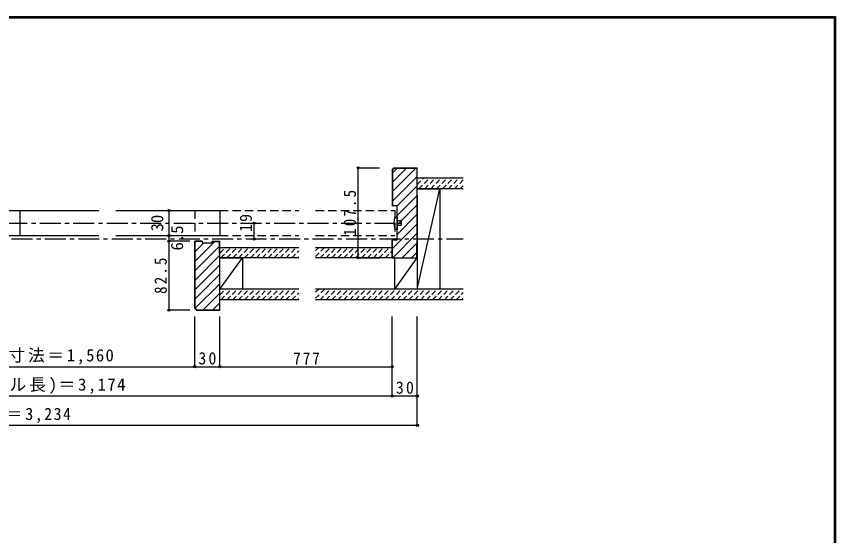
# Model space of a CAD drawing. Units: millimetres at full size, sheet at 1:5. Extents: x -973 to 977, y -718 to 696.
# Drawn here: x -2 to 977, y 76 to 696 of the extents above; entities that cross this region are included whole.
import ezdxf
from ezdxf.enums import TextEntityAlignment as Align

# ---------------------------------------------------------------- set-up
doc = ezdxf.new("R2010")
doc.units = ezdxf.units.MM
doc.header["$LTSCALE"] = 5
doc.header["$PDMODE"] = 32
doc.header["$PDSIZE"] = 2.5
for name, pattern in [('CHAIN1', [8, 5, -1, 1, -1]), ('DASHED1', [1.8, 1.2, -0.6]), ('DASHED2', [3, 2, -1])]:
    doc.linetypes.add(name, pattern=pattern)
for name, color, linetype in [('0-1_通り芯', 4, 'CHAIN1'), ('0-2_柱', 7, 'Continuous'), ('0-3_仕上げ', 2, 'Continuous'), ('0-4_枠', 3, 'Continuous'), ('0-6_扉', 2, 'Continuous'), ('0-7_金物', 7, 'Continuous'), ('0-B_寸法', 7, 'Continuous'), ('0-C_ハッチ', 4, 'DASHED1'), ('F-1_枠', 6, 'Continuous')]:
    doc.layers.add(name, color=color, linetype=linetype)
doc.styles.add('ＭＳ ゴシック', font='')
doc.styles.get('ＭＳ ゴシック').set_extended_font_data('MS Gothic')

msp = doc.modelspace()

# ---------------------------------------------------------------- linework, layer by layer
at = {"layer": '0-1_通り芯'}
msp.add_line((-528.39, 430), (531.71, 430), dxfattribs=at)
at = {"layer": '0-2_柱'}
for p, q in [((476.71, 490), (503.71, 490)), ((503.71, 490), (503.71, 370)), ((476.71, 482.5), (476.71, 370)), ((267.681, 407.5), (267.681, 370)), ((449.71, 407.5), (476.71, 407.5)), ((449.71, 370), (449.71, 407.5)), ((267.681, 370), (240.681, 370)), ((476.71, 370), (449.71, 370)), ((503.71, 370), (476.71, 370))]:
    msp.add_line(p, q, dxfattribs=at)
at = {"layer": '0-2_柱', "color": 3}
msp.add_line((240.681, 377.5), (240.681, 407.5), dxfattribs=at)
at = {"layer": '0-2_柱'}
msp.add_lwpolyline([(240.681, 377.5), (240.681, 407.5), (267.681, 407.5)], dxfattribs=at)
at = {"layer": '0-3_仕上げ'}
for p, q in [((476.71, 490), (476.71, 502.5)), ((531.696, 502.5), (476.71, 502.5)), ((531.696, 490), (476.71, 490)), ((335.203, 419.5), (240.681, 419.5)), ((446.71, 419.5), (355.203, 419.5)), ((335.203, 407.5), (240.681, 407.5)), ((446.71, 407.5), (355.203, 407.5)), ((240.681, 357.5), (240.681, 370)), ((335.203, 370), (240.681, 370)), ((531.696, 370), (355.203, 370)), ((335.203, 357.5), (240.681, 357.5)), ((531.696, 357.5), (355.203, 357.5))]:
    msp.add_line(p, q, dxfattribs=at)
at = {"layer": '0-4_枠'}
for p, q in [((446.71, 512.879), (448.831, 515)), ((446.71, 512.879), (446.71, 469.5)), ((447.21, 512.672), (447.21, 469.5)), ((448.831, 515), (476.71, 515)), ((476.21, 514.5), (476.21, 500)), ((476.71, 407.5), (476.71, 515)), ((476.71, 500), (476.21, 500)), ((452.71, 469.5), (446.71, 469.5)), ((452.71, 428.5), (452.71, 469.5)), ((219.681, 427.5), (210.681, 427.5)), ((210.681, 347.121), (210.681, 427.5)), ((219.681, 427), (211.181, 427)), ((211.181, 347.328), (211.181, 427)), ((219.681, 427.5), (219.681, 425)), ((231.681, 425), (219.681, 425)), ((231.681, 427.5), (240.681, 427.5)), ((231.681, 425), (231.681, 427.5)), ((231.681, 427), (240.181, 427)), ((240.181, 412.5), (240.181, 427)), ((240.681, 345), (240.681, 427.5)), ((446.71, 407.5), (446.71, 428.5)), ((452.71, 428.5), (446.71, 428.5)), ((447.21, 407.5), (447.21, 428.5)), ((476.21, 422.5), (476.71, 422.5)), ((476.21, 407.5), (476.21, 422.5)), ((240.681, 412.5), (240.181, 412.5)), ((446.71, 407.5), (476.71, 407.5)), ((240.181, 360), (240.181, 345.5)), ((240.681, 360), (240.181, 360))]:
    msp.add_line(p, q, dxfattribs=at)
for points in [[(447.21, 512.672), (449.038, 514.5), (476.21, 514.5)], [(210.681, 347.121), (212.803, 345), (240.681, 345)], [(211.181, 347.328), (213.01, 345.5), (240.181, 345.5)]]:
    msp.add_lwpolyline(points, dxfattribs=at)
at = {"layer": '0-6_扉', "color": 6}
for p, q in [((-90.96, 464), (96.207, 464)), ((1.653, 464), (1.653, 434)), ((116.207, 464), (240.681, 464)), ((240.681, 464), (240.681, 434)), ((-90.96, 434), (96.207, 434)), ((116.207, 434), (240.681, 434))]:
    msp.add_line(p, q, dxfattribs=at)
at = {"layer": '0-6_扉', "linetype": 'DASHED2'}
for p, q in [((210.681, 464), (210.681, 434)), ((210.681, 464), (335.203, 464)), ((355.203, 464), (449.71, 464)), ((449.71, 464), (449.71, 434)), ((210.681, 434), (335.203, 434)), ((355.203, 434), (449.71, 434))]:
    msp.add_line(p, q, dxfattribs=at)
at = {"layer": '0-7_金物'}
for p, q in [((449.71, 456.5), (452.71, 456.5)), ((452.71, 456.5), (452.71, 441.5)), ((457.71, 451.5), (452.71, 451.5)), ((457.71, 446.5), (457.71, 451.5)), ((452.71, 441.5), (449.71, 441.5)), ((452.71, 446.5), (457.71, 446.5))]:
    msp.add_line(p, q, dxfattribs=at)
msp.add_arc((477.335, 449), 28.625, 164.81071, 195.18929, dxfattribs=at)
at = {"layer": '0-B_寸法', "color": 4}
for p, q in [((406.069, 515), (431.71, 515)), ((406.069, 407.5), (406.069, 515)), ((179.977, 345), (179.977, 464)), ((281.748, 430), (281.748, 449)), ((205.023, 427.5), (179.977, 427.5)), ((406.069, 407.5), (431.71, 407.5)), ((205.023, 345), (179.977, 345)), ((210.681, 277.5), (210.681, 337.5)), ((240.681, 277.5), (240.681, 337.5)), ((446.71, 242.5), (446.71, 337.5)), ((476.71, 207.5), (476.71, 337.5)), ((-207.375, 277.5), (210.681, 277.5)), ((210.681, 277.5), (240.681, 277.5)), ((240.681, 277.5), (446.71, 277.5)), ((-443.404, 242.5), (446.71, 242.5)), ((446.71, 242.5), (476.71, 242.5)), ((-473.404, 207.5), (476.71, 207.5))]:
    msp.add_line(p, q, dxfattribs=at)
at = {"layer": '0-B_寸法'}
for p, q in [((476.71, 370), (503.71, 490)), ((240.681, 370), (267.681, 407.5)), ((449.71, 370), (476.71, 407.5))]:
    msp.add_line(p, q, dxfattribs=at)
at = {"layer": '0-B_寸法', "color": 4, "linetype": 'CHAIN1'}
msp.add_line((-454.404, 449), (457.71, 449), dxfattribs=at)
at = {"layer": '0-B_寸法'}
for p in [(406.069, 515), (179.977, 464), (281.748, 449), (179.977, 434), (281.748, 430), (179.977, 427.5), (406.069, 407.5), (179.977, 345), (210.681, 277.5), (240.681, 277.5), (446.71, 277.5), (446.71, 242.5), (476.71, 242.5), (476.71, 207.5)]:
    msp.add_point(p, dxfattribs=at)
at = {"layer": '0-C_ハッチ', "linetype": 'Continuous'}
for p, q in [((475.137, 514.5), (447.21, 486.572)), ((463.823, 514.5), (447.21, 497.886)), ((452.51, 514.5), (447.21, 509.2)), ((476.21, 504.259), (447.21, 475.259)), ((476.21, 492.945), (452.71, 469.445)), ((476.71, 482.131), (452.71, 458.131)), ((476.71, 470.818), (452.71, 446.818)), ((476.71, 459.504), (452.71, 435.504)), ((476.71, 448.19), (447.21, 418.69)), ((476.71, 436.877), (447.333, 407.5)), ((211.902, 427), (211.181, 426.279)), ((234.53, 427), (211.181, 403.652)), ((221.216, 425), (211.181, 414.965)), ((240.181, 421.338), (211.181, 392.338)), ((476.71, 425.563), (458.647, 407.5)), ((476.21, 413.749), (469.961, 407.5)), ((240.681, 410.524), (211.181, 381.024)), ((240.681, 399.21), (211.181, 369.71)), ((240.681, 387.897), (211.181, 358.397)), ((240.681, 376.583), (211.304, 347.206)), ((240.681, 365.269), (220.912, 345.5)), ((240.181, 353.456), (232.226, 345.5))]:
    msp.add_line(p, q, dxfattribs=at)
at = {"layer": '0-C_ハッチ'}
for p, q in [((476.71, 502.303), (476.907, 502.5)), ((476.71, 495.232), (483.978, 502.5)), ((478.549, 490), (491.049, 502.5)), ((485.62, 490), (498.12, 502.5)), ((492.691, 490), (505.191, 502.5)), ((499.762, 490), (512.262, 502.5)), ((506.833, 490), (519.333, 502.5)), ((513.904, 490), (526.404, 502.5)), ((520.975, 490), (531.696, 500.72)), ((528.046, 490), (531.696, 493.649)), ((240.681, 413.218), (246.964, 419.5)), ((242.035, 407.5), (254.035, 419.5)), ((249.106, 407.5), (261.106, 419.5)), ((256.177, 407.5), (268.177, 419.5)), ((263.248, 407.5), (275.248, 419.5)), ((270.319, 407.5), (282.319, 419.5)), ((277.39, 407.5), (289.39, 419.5)), ((284.461, 407.5), (296.461, 419.5)), ((291.532, 407.5), (303.532, 419.5)), ((298.603, 407.5), (310.603, 419.5)), ((305.674, 407.5), (317.674, 419.5)), ((312.745, 407.5), (324.745, 419.5)), ((319.817, 407.5), (331.817, 419.5)), ((326.888, 407.5), (335.203, 415.815)), ((355.203, 409.179), (365.524, 419.5)), ((355.203, 416.25), (358.453, 419.5)), ((360.595, 407.5), (372.595, 419.5)), ((367.666, 407.5), (379.666, 419.5)), ((374.737, 407.5), (386.737, 419.5)), ((381.809, 407.5), (393.809, 419.5)), ((388.88, 407.5), (400.88, 419.5)), ((395.951, 407.5), (407.951, 419.5)), ((403.022, 407.5), (415.022, 419.5)), ((410.093, 407.5), (422.093, 419.5)), ((417.164, 407.5), (429.164, 419.5)), ((424.235, 407.5), (436.235, 419.5)), ((431.306, 407.5), (443.306, 419.5)), ((438.377, 407.5), (446.71, 415.833)), ((333.959, 407.5), (335.203, 408.744)), ((445.448, 407.5), (446.71, 408.762)), ((240.681, 363.291), (247.39, 370)), ((241.961, 357.5), (254.461, 370)), ((249.032, 357.5), (261.532, 370)), ((256.103, 357.5), (268.603, 370)), ((263.174, 357.5), (275.674, 370)), ((270.245, 357.5), (282.745, 370)), ((277.317, 357.5), (289.817, 370)), ((284.388, 357.5), (296.888, 370)), ((291.459, 357.5), (303.959, 370)), ((298.53, 357.5), (311.03, 370)), ((305.601, 357.5), (318.101, 370)), ((312.672, 357.5), (325.172, 370)), ((319.743, 357.5), (332.243, 370)), ((326.814, 357.5), (335.203, 365.889)), ((355.203, 359.252), (365.951, 370)), ((355.203, 366.323), (358.88, 370)), ((360.522, 357.5), (373.022, 370)), ((367.593, 357.5), (380.093, 370)), ((374.664, 357.5), (387.164, 370)), ((381.735, 357.5), (394.235, 370)), ((388.806, 357.5), (401.306, 370)), ((395.877, 357.5), (408.377, 370)), ((402.948, 357.5), (415.448, 370)), ((410.019, 357.5), (422.519, 370)), ((417.09, 357.5), (429.59, 370)), ((424.161, 357.5), (436.661, 370)), ((431.232, 357.5), (443.732, 370)), ((438.303, 357.5), (450.803, 370)), ((445.375, 357.5), (457.875, 370)), ((452.446, 357.5), (464.946, 370)), ((459.517, 357.5), (472.017, 370)), ((466.588, 357.5), (479.088, 370)), ((473.659, 357.5), (486.159, 370)), ((480.73, 357.5), (493.23, 370)), ((487.801, 357.5), (500.301, 370)), ((494.872, 357.5), (507.372, 370)), ((501.943, 357.5), (514.443, 370)), ((509.014, 357.5), (521.514, 370)), ((516.085, 357.5), (528.585, 370)), ((523.156, 357.5), (531.71, 366.053)), ((333.885, 357.5), (335.203, 358.818)), ((530.227, 357.5), (531.71, 358.982))]:
    msp.add_line(p, q, dxfattribs=at)
at = {"layer": 'F-1_枠'}
for p, q in [((-973.347, 695.833), (976.653, 695.833)), ((974.986, 695.833), (974.986, -700.833)), ((975.82, 695.833), (975.82, -700.833)), ((976.653, 695.833), (976.653, -700.833)), ((-973.347, 695), (976.653, 695)), ((-973.347, 694.167), (976.653, 694.167))]:
    msp.add_line(p, q, dxfattribs=at)

# ---------------------------------------------------------------- texts
at = {"layer": '0-B_寸法', "style": 'ＭＳ ゴシック'}
for s, p in [('30', (177.477, 439)), ('6.5', (201.276, 416.255))]:
    msp.add_text(s, height=14.66, rotation=90, dxfattribs=at).set_placement(p, align=Align.BOTTOM_LEFT)
at = {"layer": '0-B_寸法', "char_height": 14.66, "attachment_point": 7, "rotation": 90, "style": 'ＭＳ ゴシック'}
for s, insert in [('\\T1.28;\\W0.9;107.5', (403.569, 433.75)), ('\\T1.27;\\W0.95;19', (279.248, 438.375)), ('\\T1.28;\\W0.9;82.5', (177.477, 364.375))]:
    msp.add_mtext(s, dxfattribs=dict(at, insert=insert))
at = {"layer": '0-B_寸法', "char_height": 14.66, "attachment_point": 7, "style": 'ＭＳ ゴシック'}
for s, insert in [('\\T1.16;有効開口寸法＝1,560', (-104.597, 280)), ('\\T1.27;\\W0.95;30', (215.056, 280)), ('\\T1.27;\\W0.9;777', (328.439, 280)), ('\\T1.17;枠内(レール長)＝3,174', (-115.847, 245)), ('\\T1.27;\\W0.95;30', (451.085, 245)), ('\\T1.19;\\W0.95;枠外＝3,234', (-59.597, 210))]:
    msp.add_mtext(s, dxfattribs=dict(at, insert=insert))

doc.saveas('drawing.dxf')
